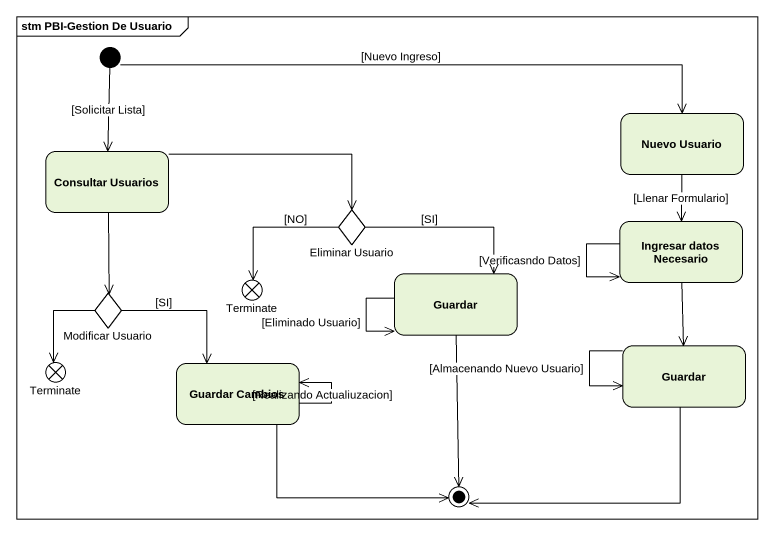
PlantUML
@startuml
mainframe stm PBI-Gestion De Usuario
hide empty description
state "Nuevo Usuario" as Nuevo_Usuario
state "Consultar Usuarios" as Consultar_Usuarios
state "Eliminar Usuario" as Eliminar_Usuario <<choice>>
state "Ingresar datos Necesario" as Ingresar_datos_Necesario
state Terminate <<end>>
state Guardar
state "Modificar Usuario" as Modificar_Usuario <<choice>>
state "Terminate" as Terminate_2 <<end>>
state "Guardar Cambios" as Guardar_Cambios
state "Guardar" as Guardar_2
[*] -right-> Nuevo_Usuario : [Nuevo Ingreso]
[*] --> Consultar_Usuarios : [Solicitar Lista]
Nuevo_Usuario --> Ingresar_datos_Necesario : [Llenar Formulario]
Consultar_Usuarios -right-> Eliminar_Usuario
Consultar_Usuarios --> Modificar_Usuario
Eliminar_Usuario --> Terminate : [NO]
Eliminar_Usuario --> Guardar : [SI]
Ingresar_datos_Necesario --> Ingresar_datos_Necesario : [Verificasndo Datos]
Ingresar_datos_Necesario --> Guardar_2
Guardar --> Guardar : [Eliminado Usuario]
Modificar_Usuario --> Terminate_2
Modificar_Usuario --> Guardar_Cambios : [SI]
Guardar_Cambios --> Guardar_Cambios : [Realizando Actualiuzacion]
Guardar_2 --> Guardar_2 : [Almacenando Nuevo Usuario]
Guardar --> [*]
Guardar_Cambios -right-> [*]
Guardar_2 -left-> [*]
@enduml
